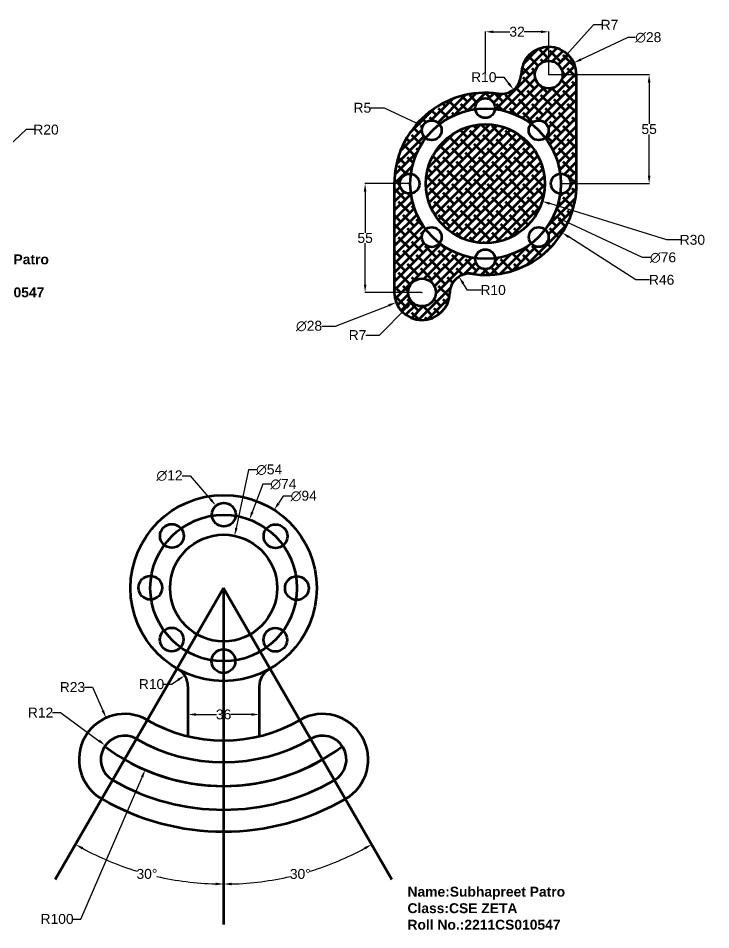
# Model space of a CAD drawing. Header units: millimetres. Extents: x 1499862 to 1500755, y 368273 to 368739.
# Drawn here: x 1500405.2 to 1500754.8, y 368273 to 368733.5 of the extents above; entities that cross this region are included whole.
import ezdxf

# ---------------------------------------------------------------- set-up
doc = ezdxf.new("R2010")
doc.units = ezdxf.units.MM
doc.styles.get("Standard").update_dxf_attribs({"font": 'arial.ttf'})
doc.dimstyles.get("Standard").update_dxf_attribs({"dimtxt": 5, "dimasz": 4, "dimexe": 0.18, "dimexo": 0.0625, "dimgap": 0.09, "dimtad": 0, "dimtih": 1, "dimtoh": 1, "dimdec": 0, "dimzin": 0, "dimdsep": 46, "dimtxsty": 'Standard', "dimcen": 0.09, "dimadec": 0, "dimazin": 0, "dimtfac": 1, "dimtdec": 0, "dimtofl": 0, "dimtmove": 0, "dimatfit": 3, "dimfxl": 1, "dimtolj": 1, "dimtzin": 0, "dimarcsym": 0})
pattern_1 = [(45, (-209.005, 0.09), (-2.24506403, 2.24506403), []), (135, (-209.005, 0.09), (-6.735192091, 2.24506403), [7.9375, -4.7625])]

# ---------------------------------------------------------------- blocks, each defined once
blk = doc.blocks.new('*U12')
blk.add_circle((38, 38), 38)
blk = doc.blocks.new('*U13')
at = {"color": 0, "linetype": 'ByBlock', "lineweight": -2, "transparency": 16777216}
for p, rotation in [((1500863.93, 368597.91), 59.99999999999999), ((1500901.93, 368635.91), 120), ((1500836.11, 368701.73), 240), ((1500798.11, 368663.73), 299.9999999999999), ((1500888.02, 368687.82), 180)]:
    blk.add_blockref('*U12', p, dxfattribs=dict(at, rotation=rotation))
blk.add_blockref('*U12', (1500812.02, 368611.82), dxfattribs=at)
blk = doc.blocks.new('*U10')
blk.add_blockref('*U13', (-1500798.11, -368597.91))
blk = doc.blocks.new('*U11')
at = {"color": 0, "linetype": 'ByBlock', "lineweight": -2, "transparency": 16777216}
for p, rotation in [((1500869.02, 368578.91), 59.99999999999997), ((1500920.93, 368630.82), 120), ((1500831.02, 368720.73), 240), ((1500779.11, 368668.82), 299.9999999999999), ((1500901.93, 368701.73), 180)]:
    blk.add_blockref('*U10', p, dxfattribs=dict(at, rotation=rotation))
blk.add_blockref('*U10', (1500798.11, 368597.91), dxfattribs=at)
blk = doc.blocks.new('*D15')
at = {"color": 0, "lineweight": -2, "transparency": 16777216}
for p, q in [((1500640.93, 368649.91), (1500641.11, 368649.91)), ((1500641.02, 368649.82), (1500641.02, 368650)), ((1500717.02, 368601.32), (1500683.14, 368622.98)), ((1500723.93, 368601.32), (1500717.02, 368601.32))]:
    blk.add_line(p, q, dxfattribs=at)
at = {"color": 0, "lineweight": 40, "transparency": 16777216}
blk.add_solid([(1500683.5, 368623.54), (1500682.78, 368622.42), (1500679.77, 368625.13)], dxfattribs=at)
at = {"layer": 'Defpoints', "color": 0, "lineweight": 40, "transparency": 16777216}
for p in [(1500641.02, 368649.91), (1500679.77, 368625.13)]:
    blk.add_point(p, dxfattribs=at)
at = {"color": 0, "lineweight": 53, "transparency": 16777216, "insert": (1500729.99, 368601.32), "char_height": 5, "attachment_point": 5}
blk.add_mtext('\\A1;R46', dxfattribs=at)
blk = doc.blocks.new('*D16')
at = {"color": 0, "lineweight": -2, "transparency": 16777216}
for p, q in [((1500640.93, 368649.91), (1500641.11, 368649.91)), ((1500641.02, 368649.82), (1500641.02, 368650)), ((1500732.54, 368621.52), (1500673.49, 368639.84)), ((1500739.45, 368621.52), (1500732.54, 368621.52))]:
    blk.add_line(p, q, dxfattribs=at)
at = {"color": 0, "lineweight": 40, "transparency": 16777216}
blk.add_solid([(1500673.69, 368640.48), (1500673.29, 368639.2), (1500669.67, 368641.02)], dxfattribs=at)
at = {"layer": 'Defpoints', "color": 0, "lineweight": 40, "transparency": 16777216}
for p in [(1500641.02, 368649.91), (1500669.67, 368641.02)]:
    blk.add_point(p, dxfattribs=at)
at = {"color": 0, "lineweight": 53, "transparency": 16777216, "insert": (1500745.5, 368621.52), "char_height": 5, "attachment_point": 5}
blk.add_mtext('\\A1;R30', dxfattribs=at)
blk = doc.blocks.new('*D17')
at = {"color": 0, "lineweight": -2, "transparency": 16777216}
for p, q in [((1500583.06, 368688.23), (1500589.95, 368688.23)), ((1500589.95, 368688.23), (1500606.01, 368680.63)), ((1500614.06, 368676.78), (1500614.24, 368676.78)), ((1500614.15, 368676.69), (1500614.15, 368676.87))]:
    blk.add_line(p, q, dxfattribs=at)
at = {"color": 0, "lineweight": 40, "transparency": 16777216}
blk.add_solid([(1500606.3, 368681.24), (1500605.73, 368680.03), (1500609.63, 368678.92)], dxfattribs=at)
at = {"layer": 'Defpoints', "color": 0, "lineweight": 40, "transparency": 16777216}
for p in [(1500609.63, 368678.92), (1500614.15, 368676.78)]:
    blk.add_point(p, dxfattribs=at)
at = {"color": 0, "lineweight": 53, "transparency": 16777216, "insert": (1500578.92, 368688.23), "char_height": 5, "attachment_point": 5}
blk.add_mtext('\\A1;R5', dxfattribs=at)
blk = doc.blocks.new('*D18')
at = {"color": 0, "lineweight": -2, "transparency": 16777216}
for p, q in [((1500631.94, 368596.17), (1500629.79, 368599.55)), ((1500638.85, 368596.17), (1500631.94, 368596.17))]:
    blk.add_line(p, q, dxfattribs=at)
at = {"color": 0, "lineweight": 40, "transparency": 16777216}
blk.add_solid([(1500630.35, 368599.91), (1500629.23, 368599.19), (1500627.65, 368602.93)], dxfattribs=at)
at = {"layer": 'Defpoints', "color": 0, "lineweight": 40, "transparency": 16777216}
for p in [(1500627.65, 368602.93), (1500633.01, 368594.49)]:
    blk.add_point(p, dxfattribs=at)
at = {"color": 0, "lineweight": 53, "transparency": 16777216, "insert": (1500644.91, 368596.17), "char_height": 5, "attachment_point": 5}
blk.add_mtext('\\A1;R10', dxfattribs=at)
blk = doc.blocks.new('*D19')
at = {"color": 0, "lineweight": -2, "transparency": 16777216}
for p, q in [((1500608.93, 368594.96), (1500609.11, 368594.96)), ((1500609.02, 368594.87), (1500609.02, 368595.05)), ((1500587.52, 368573.42), (1500601.25, 368587.18)), ((1500580.61, 368573.42), (1500587.52, 368573.42))]:
    blk.add_line(p, q, dxfattribs=at)
at = {"color": 0, "lineweight": 40, "transparency": 16777216}
blk.add_solid([(1500600.77, 368587.65), (1500601.72, 368586.71), (1500604.07, 368590.01)], dxfattribs=at)
at = {"layer": 'Defpoints', "color": 0, "lineweight": 40, "transparency": 16777216}
for p in [(1500609.02, 368594.96), (1500604.07, 368590.01)]:
    blk.add_point(p, dxfattribs=at)
at = {"color": 0, "lineweight": 53, "transparency": 16777216, "insert": (1500576.49, 368573.42), "char_height": 5, "attachment_point": 5}
blk.add_mtext('\\A1;R7', dxfattribs=at)
blk = doc.blocks.new('*D20')
at = {"color": 0, "lineweight": -2, "transparency": 16777216}
for p, q in [((1500608.93, 368594.96), (1500609.11, 368594.96)), ((1500609.02, 368594.87), (1500609.02, 368595.05)), ((1500565.3, 368577.97), (1500592.24, 368588.44)), ((1500558.4, 368577.97), (1500565.3, 368577.97))]:
    blk.add_line(p, q, dxfattribs=at)
at = {"color": 0, "lineweight": 40, "transparency": 16777216}
blk.add_solid([(1500592, 368589.06), (1500592.48, 368587.82), (1500595.97, 368589.89)], dxfattribs=at)
at = {"layer": 'Defpoints', "color": 0, "lineweight": 40, "transparency": 16777216}
for p in [(1500622.06, 368600.04), (1500595.97, 368589.89)]:
    blk.add_point(p, dxfattribs=at)
at = {"color": 0, "lineweight": 53, "transparency": 16777216, "insert": (1500552.01, 368577.97), "char_height": 5, "attachment_point": 5}
blk.add_mtext('\\A1;∅28', dxfattribs=at)
blk = doc.blocks.new('*D21')
at = {"color": 0, "lineweight": -2, "transparency": 16777216}
for p, q in [((1500602.95, 368649.92), (1500580.12, 368649.92)), ((1500580.3, 368645.92), (1500580.3, 368625.07)), ((1500580.3, 368598.96), (1500580.3, 368619.81)), ((1500608.86, 368594.96), (1500580.12, 368594.96))]:
    blk.add_line(p, q, dxfattribs=at)
at = {"color": 0, "lineweight": 40, "transparency": 16777216}
for points in [[(1500579.63, 368645.92), (1500580.97, 368645.92), (1500580.3, 368649.92)], [(1500579.63, 368598.96), (1500580.97, 368598.96), (1500580.3, 368594.96)]]:
    blk.add_solid(points, dxfattribs=at)
at = {"layer": 'Defpoints', "color": 0, "lineweight": 40, "transparency": 16777216}
for p in [(1500603.02, 368649.92), (1500580.3, 368594.96), (1500608.93, 368594.96)]:
    blk.add_point(p, dxfattribs=at)
at = {"color": 0, "lineweight": 53, "transparency": 16777216, "insert": (1500580.3, 368622.44), "char_height": 5, "attachment_point": 5}
blk.add_mtext('\\A1;55', dxfattribs=at)
blk = doc.blocks.new('*D22')
at = {"color": 0, "lineweight": -2, "transparency": 16777216}
for p, q in [((1500673.08, 368705), (1500723.85, 368705)), ((1500723.67, 368701), (1500723.67, 368680.09)), ((1500723.67, 368653.92), (1500723.67, 368674.83)), ((1500679.08, 368649.92), (1500723.85, 368649.92))]:
    blk.add_line(p, q, dxfattribs=at)
at = {"color": 0, "lineweight": 40, "transparency": 16777216}
for points in [[(1500723.01, 368701), (1500724.34, 368701), (1500723.67, 368705)], [(1500723.01, 368653.92), (1500724.34, 368653.92), (1500723.67, 368649.92)]]:
    blk.add_solid(points, dxfattribs=at)
at = {"layer": 'Defpoints', "color": 0, "lineweight": 40, "transparency": 16777216}
for p in [(1500673.02, 368705), (1500679.02, 368649.92), (1500723.67, 368649.92)]:
    blk.add_point(p, dxfattribs=at)
at = {"color": 0, "lineweight": 53, "transparency": 16777216, "insert": (1500723.67, 368677.46), "char_height": 5, "attachment_point": 5}
blk.add_mtext('\\A1;55', dxfattribs=at)
blk = doc.blocks.new('*D23')
at = {"color": 0, "lineweight": -2, "transparency": 16777216}
for p, q in [((1500712.85, 368723.77), (1500689.3, 368712.67)), ((1500716.85, 368723.77), (1500712.85, 368723.77)), ((1500672.93, 368705), (1500673.11, 368705)), ((1500673.02, 368704.91), (1500673.02, 368705.09))]:
    blk.add_line(p, q, dxfattribs=at)
at = {"color": 0, "lineweight": 40, "transparency": 16777216}
blk.add_solid([(1500689.01, 368713.28), (1500689.58, 368712.07), (1500685.68, 368710.97)], dxfattribs=at)
at = {"layer": 'Defpoints', "color": 0, "lineweight": 40, "transparency": 16777216}
for p in [(1500685.68, 368710.97), (1500660.35, 368699.04)]:
    blk.add_point(p, dxfattribs=at)
at = {"color": 0, "lineweight": 53, "transparency": 16777216, "insert": (1500723.24, 368723.77), "char_height": 5, "attachment_point": 5}
blk.add_mtext('\\A1;∅28', dxfattribs=at)
blk = doc.blocks.new('*D24')
at = {"color": 0, "lineweight": -2, "transparency": 16777216}
for p, q in [((1500695.55, 368730.21), (1500680.35, 368713.2)), ((1500699.55, 368730.21), (1500695.55, 368730.21)), ((1500672.93, 368705), (1500673.11, 368705)), ((1500673.02, 368704.91), (1500673.02, 368705.09))]:
    blk.add_line(p, q, dxfattribs=at)
at = {"color": 0, "lineweight": 40, "transparency": 16777216}
blk.add_solid([(1500679.85, 368713.65), (1500680.84, 368712.76), (1500677.68, 368710.22)], dxfattribs=at)
at = {"layer": 'Defpoints', "color": 0, "lineweight": 40, "transparency": 16777216}
for p in [(1500677.68, 368710.22), (1500673.02, 368705)]:
    blk.add_point(p, dxfattribs=at)
at = {"color": 0, "lineweight": 53, "transparency": 16777216, "insert": (1500703.67, 368730.21), "char_height": 5, "attachment_point": 5}
blk.add_mtext('\\A1;R7', dxfattribs=at)
blk = doc.blocks.new('*D25')
at = {"color": 0, "lineweight": -2, "transparency": 16777216}
for p, q in [((1500646.27, 368703.68), (1500650.27, 368703.68)), ((1500650.27, 368703.68), (1500652.76, 368700.56))]:
    blk.add_line(p, q, dxfattribs=at)
at = {"color": 0, "lineweight": 40, "transparency": 16777216}
blk.add_solid([(1500653.28, 368700.98), (1500652.24, 368700.14), (1500655.26, 368697.44)], dxfattribs=at)
at = {"layer": 'Defpoints', "color": 0, "lineweight": 40, "transparency": 16777216}
for p in [(1500649.02, 368705.25), (1500655.26, 368697.44)]:
    blk.add_point(p, dxfattribs=at)
at = {"color": 0, "lineweight": 53, "transparency": 16777216, "insert": (1500640.21, 368703.68), "char_height": 5, "attachment_point": 5}
blk.add_mtext('\\A1;R10', dxfattribs=at)
blk = doc.blocks.new('*D26')
at = {"color": 0, "lineweight": -2, "transparency": 16777216}
for p, q in [((1500641.02, 368705.36), (1500641.02, 368726.82)), ((1500645.02, 368726.64), (1500653.37, 368726.64)), ((1500669.02, 368726.64), (1500660.66, 368726.64)), ((1500673.02, 368705.15), (1500673.02, 368726.82))]:
    blk.add_line(p, q, dxfattribs=at)
at = {"color": 0, "lineweight": 40, "transparency": 16777216}
for points in [[(1500645.02, 368727.3), (1500645.02, 368725.97), (1500641.02, 368726.64)], [(1500669.02, 368727.3), (1500669.02, 368725.97), (1500673.02, 368726.64)]]:
    blk.add_solid(points, dxfattribs=at)
at = {"layer": 'Defpoints', "color": 0, "lineweight": 40, "transparency": 16777216}
for p in [(1500641.02, 368726.64), (1500641.02, 368705.3), (1500673.02, 368705.09)]:
    blk.add_point(p, dxfattribs=at)
at = {"color": 0, "lineweight": 53, "transparency": 16777216, "insert": (1500657.02, 368726.64), "char_height": 5, "attachment_point": 5}
blk.add_mtext('\\A1;32', dxfattribs=at)
blk = doc.blocks.new('*D27')
at = {"color": 0, "lineweight": -2, "transparency": 16777216}
for p, q in [((1500478.55, 368397.05), (1500482.55, 368397.05)), ((1500482.55, 368397.05), (1500485.9, 368399.23))]:
    blk.add_line(p, q, dxfattribs=at)
at = {"color": 0, "lineweight": 53, "transparency": 16777216}
blk.add_solid([(1500485.54, 368399.79), (1500486.27, 368398.67), (1500489.26, 368401.41)], dxfattribs=at)
at = {"layer": 'Defpoints', "color": 0, "lineweight": 53, "transparency": 16777216}
for p in [(1500489.26, 368401.41), (1500480.87, 368395.96)]:
    blk.add_point(p, dxfattribs=at)
at = {"color": 0, "lineweight": 53, "transparency": 16777216, "insert": (1500472.49, 368397.05), "char_height": 5, "attachment_point": 5}
blk.add_mtext('\\A1;R10', dxfattribs=at)
blk = doc.blocks.new('*D28')
at = {"color": 0, "lineweight": -2, "transparency": 16777216}
for p, q in [((1500438.62, 368395.57), (1500442.62, 368395.57)), ((1500442.62, 368395.57), (1500447.91, 368383.68)), ((1500458.78, 368359.01), (1500458.96, 368359.01)), ((1500458.87, 368358.92), (1500458.87, 368359.1))]:
    blk.add_line(p, q, dxfattribs=at)
at = {"color": 0, "lineweight": 53, "transparency": 16777216}
blk.add_solid([(1500448.51, 368383.95), (1500447.3, 368383.41), (1500449.53, 368380.03)], dxfattribs=at)
at = {"layer": 'Defpoints', "color": 0, "lineweight": 53, "transparency": 16777216}
for p in [(1500449.53, 368380.03), (1500458.87, 368359.01)]:
    blk.add_point(p, dxfattribs=at)
at = {"color": 0, "lineweight": 53, "transparency": 16777216, "insert": (1500432.56, 368395.57), "char_height": 5, "attachment_point": 5}
blk.add_mtext('\\A1;R23', dxfattribs=at)
blk = doc.blocks.new('*D29')
at = {"color": 0, "lineweight": -2, "transparency": 16777216}
for p, q in [((1500422.49, 368382.71), (1500426.49, 368382.71)), ((1500426.49, 368382.71), (1500445.96, 368368.46)), ((1500458.78, 368359.01), (1500458.96, 368359.01)), ((1500458.87, 368358.92), (1500458.87, 368359.1))]:
    blk.add_line(p, q, dxfattribs=at)
at = {"color": 0, "lineweight": 53, "transparency": 16777216}
blk.add_solid([(1500446.35, 368369), (1500445.57, 368367.92), (1500449.19, 368366.1)], dxfattribs=at)
at = {"layer": 'Defpoints', "color": 0, "lineweight": 53, "transparency": 16777216}
for p in [(1500449.19, 368366.1), (1500458.87, 368359.01)]:
    blk.add_point(p, dxfattribs=at)
at = {"color": 0, "lineweight": 53, "transparency": 16777216, "insert": (1500416.46, 368382.71), "char_height": 5, "attachment_point": 5}
blk.add_mtext('\\A1;R12', dxfattribs=at)
blk = doc.blocks.new('*D30')
at = {"color": 0, "lineweight": -2, "transparency": 16777216}
for p, q in [((1500508.78, 368445.61), (1500508.96, 368445.61)), ((1500508.87, 368445.52), (1500508.87, 368445.7)), ((1500436.8, 368278.42), (1500467.7, 368350.11)), ((1500432.8, 368278.42), (1500436.8, 368278.42))]:
    blk.add_line(p, q, dxfattribs=at)
at = {"color": 0, "lineweight": 53, "transparency": 16777216}
blk.add_solid([(1500467.09, 368350.37), (1500468.31, 368349.84), (1500469.28, 368353.78)], dxfattribs=at)
at = {"layer": 'Defpoints', "color": 0, "lineweight": 53, "transparency": 16777216}
for p in [(1500508.87, 368445.61), (1500469.28, 368353.78)]:
    blk.add_point(p, dxfattribs=at)
at = {"color": 0, "lineweight": 53, "transparency": 16777216, "insert": (1500424.8, 368278.42), "char_height": 5, "attachment_point": 5}
blk.add_mtext('\\A1;R100', dxfattribs=at)
blk = doc.blocks.new('*D31')
at = {"color": 0, "lineweight": -2, "transparency": 16777216}
for p, q in [((1500490.87, 368395.9), (1500490.87, 368381.56)), ((1500526.87, 368395.9), (1500526.87, 368381.56)), ((1500494.87, 368381.74), (1500505.2, 368381.74)), ((1500522.87, 368381.74), (1500512.54, 368381.74))]:
    blk.add_line(p, q, dxfattribs=at)
at = {"color": 0, "lineweight": 53, "transparency": 16777216}
for points in [[(1500494.87, 368382.4), (1500494.87, 368381.07), (1500490.87, 368381.74)], [(1500522.87, 368382.4), (1500522.87, 368381.07), (1500526.87, 368381.74)]]:
    blk.add_solid(points, dxfattribs=at)
at = {"layer": 'Defpoints', "color": 0, "lineweight": 53, "transparency": 16777216}
for p in [(1500490.87, 368395.96), (1500526.87, 368395.96), (1500526.87, 368381.74)]:
    blk.add_point(p, dxfattribs=at)
at = {"color": 0, "lineweight": 53, "transparency": 16777216, "insert": (1500508.87, 368381.74), "char_height": 5, "attachment_point": 5}
blk.add_mtext('\\A1;36', dxfattribs=at)
blk = doc.blocks.new('*D32')
at = {"color": 0, "lineweight": -2, "transparency": 16777216}
for start, end in [(241.5328, 253.0097), (256.9719, 268.4672)]:
    blk.add_arc((1500508.87, 368445.61), 149.53, start, end, dxfattribs=at)
at = {"color": 0, "lineweight": 53, "transparency": 16777216}
for points in [[(1500437.27, 368313.58), (1500437.92, 368314.75), (1500434.11, 368316.12)], [(1500504.88, 368296.81), (1500504.86, 368295.47), (1500508.87, 368296.09)]]:
    blk.add_solid(points, dxfattribs=at)
at = {"layer": 'Defpoints', "color": 0, "lineweight": 53, "transparency": 16777216}
for p in [(1500508.87, 368445.61), (1500508.87, 368445.61), (1500457.73, 368305.1), (1500423.87, 368298.39), (1500508.87, 368275.61)]:
    blk.add_point(p, dxfattribs=at)
at = {"color": 0, "lineweight": 53, "transparency": 16777216, "insert": (1500470.17, 368301.18), "char_height": 5, "attachment_point": 5}
blk.add_mtext('\\A1;30°', dxfattribs=at)
blk = doc.blocks.new('*D33')
at = {"color": 0, "lineweight": -2, "transparency": 16777216}
for start, end in [(286.99, 298.4675), (271.5325, 283.0284)]:
    blk.add_arc((1500508.87, 368445.61), 149.55, start, end, dxfattribs=at)
at = {"color": 0, "lineweight": 53, "transparency": 16777216}
for points in [[(1500579.83, 368314.73), (1500580.48, 368313.56), (1500583.65, 368316.1)], [(1500512.88, 368295.45), (1500512.86, 368296.78), (1500508.87, 368296.06)]]:
    blk.add_solid(points, dxfattribs=at)
at = {"layer": 'Defpoints', "color": 0, "lineweight": 53, "transparency": 16777216}
for p in [(1500508.87, 368445.61), (1500508.87, 368445.61), (1500560.02, 368305.08), (1500593.87, 368298.39), (1500508.87, 368275.61)]:
    blk.add_point(p, dxfattribs=at)
at = {"color": 0, "lineweight": 53, "transparency": 16777216, "insert": (1500547.58, 368301.16), "char_height": 5, "attachment_point": 5}
blk.add_mtext('\\A1;30°', dxfattribs=at)
blk = doc.blocks.new('*D35')
at = {"color": 0, "lineweight": -2, "transparency": 16777216}
for p, q in [((1500521.48, 368505.38), (1500515.27, 368475.94)), ((1500525.48, 368505.38), (1500521.48, 368505.38)), ((1500508.78, 368445.61), (1500508.96, 368445.61)), ((1500508.87, 368445.52), (1500508.87, 368445.7))]:
    blk.add_line(p, q, dxfattribs=at)
at = {"color": 0, "lineweight": 53, "transparency": 16777216}
blk.add_solid([(1500514.62, 368476.08), (1500515.93, 368475.81), (1500514.45, 368472.03)], dxfattribs=at)
at = {"layer": 'Defpoints', "color": 0, "lineweight": 53, "transparency": 16777216}
for p in [(1500514.45, 368472.03), (1500503.3, 368419.19)]:
    blk.add_point(p, dxfattribs=at)
at = {"color": 0, "lineweight": 53, "transparency": 16777216, "insert": (1500531.87, 368505.38), "char_height": 5, "attachment_point": 5}
blk.add_mtext('\\A1;∅54', dxfattribs=at)
blk = doc.blocks.new('*D36')
at = {"color": 0, "lineweight": -2, "transparency": 16777216}
for p, q in [((1500528.65, 368498.07), (1500523.34, 368483.98)), ((1500532.65, 368498.07), (1500528.65, 368498.07)), ((1500508.78, 368445.61), (1500508.96, 368445.61)), ((1500508.87, 368445.52), (1500508.87, 368445.7))]:
    blk.add_line(p, q, dxfattribs=at)
at = {"color": 0, "lineweight": 53, "transparency": 16777216}
blk.add_solid([(1500522.71, 368484.21), (1500523.96, 368483.74), (1500521.93, 368480.23)], dxfattribs=at)
at = {"layer": 'Defpoints', "color": 0, "lineweight": 53, "transparency": 16777216}
for p in [(1500521.93, 368480.23), (1500495.82, 368410.99)]:
    blk.add_point(p, dxfattribs=at)
at = {"color": 0, "lineweight": 53, "transparency": 16777216, "insert": (1500539.03, 368498.07), "char_height": 5, "attachment_point": 5}
blk.add_mtext('\\A1;∅74', dxfattribs=at)
blk = doc.blocks.new('*D37')
at = {"color": 0, "lineweight": -2, "transparency": 16777216}
for p, q in [((1500538.95, 368492.1), (1500536.58, 368488.43)), ((1500542.95, 368492.1), (1500538.95, 368492.1)), ((1500508.78, 368445.61), (1500508.96, 368445.61)), ((1500508.87, 368445.52), (1500508.87, 368445.7))]:
    blk.add_line(p, q, dxfattribs=at)
at = {"color": 0, "lineweight": 53, "transparency": 16777216}
blk.add_solid([(1500536.02, 368488.79), (1500537.14, 368488.07), (1500534.4, 368485.07)], dxfattribs=at)
at = {"layer": 'Defpoints', "color": 0, "lineweight": 53, "transparency": 16777216}
for p in [(1500534.4, 368485.07), (1500483.34, 368406.15)]:
    blk.add_point(p, dxfattribs=at)
at = {"color": 0, "lineweight": 53, "transparency": 16777216, "insert": (1500549.33, 368492.1), "char_height": 5, "attachment_point": 5}
blk.add_mtext('\\A1;∅94', dxfattribs=at)
blk = doc.blocks.new('*D38')
at = {"color": 0, "lineweight": -2, "transparency": 16777216}
for p, q in [((1500487.92, 368502.39), (1500491.92, 368502.39)), ((1500491.92, 368502.39), (1500502.42, 368490.26)), ((1500508.87, 368482.7), (1500509.05, 368482.7)), ((1500508.96, 368482.61), (1500508.96, 368482.79))]:
    blk.add_line(p, q, dxfattribs=at)
at = {"color": 0, "lineweight": 53, "transparency": 16777216}
blk.add_solid([(1500502.92, 368490.7), (1500501.91, 368489.83), (1500505.04, 368487.24)], dxfattribs=at)
at = {"layer": 'Defpoints', "color": 0, "lineweight": 53, "transparency": 16777216}
for p in [(1500505.04, 368487.24), (1500512.89, 368478.17)]:
    blk.add_point(p, dxfattribs=at)
at = {"color": 0, "lineweight": 53, "transparency": 16777216, "insert": (1500481.56, 368502.39), "char_height": 5, "attachment_point": 5}
blk.add_mtext('\\A1;∅12', dxfattribs=at)
blk = doc.blocks.new('*D51')
at = {"color": 0, "lineweight": -2, "transparency": 16777216}
for p, q in [((1500409.16, 368677.21), (1500397.31, 368665.98)), ((1500413.16, 368677.21), (1500409.16, 368677.21)), ((1500379.81, 368649.46), (1500379.99, 368649.46)), ((1500379.9, 368649.37), (1500379.9, 368649.55))]:
    blk.add_line(p, q, dxfattribs=at)
at = {"color": 0, "lineweight": 40, "transparency": 16777216}
blk.add_solid([(1500396.86, 368666.46), (1500397.77, 368665.49), (1500394.41, 368663.22)], dxfattribs=at)
at = {"layer": 'Defpoints', "color": 0, "lineweight": 40, "transparency": 16777216}
for p in [(1500394.41, 368663.22), (1500379.9, 368649.46)]:
    blk.add_point(p, dxfattribs=at)
at = {"color": 0, "lineweight": 53, "transparency": 16777216, "insert": (1500419.22, 368677.21), "char_height": 5, "attachment_point": 5}
blk.add_mtext('\\A1;R20', dxfattribs=at)
blk = doc.blocks.new('*D59')
at = {"color": 0, "lineweight": -2, "transparency": 16777216}
for p, q in [((1500640.93, 368649.91), (1500641.11, 368649.91)), ((1500641.02, 368649.82), (1500641.02, 368650)), ((1500720.3, 368612.54), (1500679.01, 368632)), ((1500724.3, 368612.54), (1500720.3, 368612.54))]:
    blk.add_line(p, q, dxfattribs=at)
at = {"color": 0, "lineweight": 40, "transparency": 16777216}
blk.add_solid([(1500679.29, 368632.61), (1500678.72, 368631.4), (1500675.39, 368633.71)], dxfattribs=at)
at = {"layer": 'Defpoints', "color": 0, "lineweight": 40, "transparency": 16777216}
for p in [(1500606.64, 368666.12), (1500675.39, 368633.71)]:
    blk.add_point(p, dxfattribs=at)
at = {"color": 0, "lineweight": 53, "transparency": 16777216, "insert": (1500730.69, 368612.54), "char_height": 5, "attachment_point": 5}
blk.add_mtext('\\A1;∅76', dxfattribs=at)
blk = doc.blocks.new('*U64')
at = {"lineweight": 53}
blk.add_circle((0, 0), 5, dxfattribs=at)
blk = doc.blocks.new('*U65')
at = {"color": 0, "linetype": 'ByBlock', "lineweight": -2, "transparency": 16777216}
for p, rotation in [((1500640.92, 368688.09), 90.00000000000001), ((1500613.92, 368676.91), 135), ((1500667.92, 368676.91), 45.00000000000001), ((1500602.75, 368649.91), 180), ((1500613.93, 368622.91), 225.0000000000001), ((1500667.93, 368622.92), 314.9999999999999), ((1500640.93, 368611.73), 269.9999999999999)]:
    blk.add_blockref('*U64', p, dxfattribs=dict(at, rotation=rotation))
blk.add_blockref('*U64', (1500679.11, 368649.92), dxfattribs=at)
blk = doc.blocks.new('*U68')
at = {"lineweight": 53}
blk.add_circle((0, 0), 6, dxfattribs=at)
blk = doc.blocks.new('*U69')
at = {"color": 0, "linetype": 'ByBlock', "lineweight": -2, "transparency": 16777216}
for p, rotation in [((1500508.96, 368482.7), 90), ((1500482.77, 368471.93), 134.9999999999999), ((1500535.1, 368471.8), 45), ((1500471.87, 368445.79), 180), ((1500482.64, 368419.6), 224.9999999999999), ((1500534.97, 368419.48), 314.9999999999999), ((1500508.78, 368408.7), 270)]:
    blk.add_blockref('*U68', p, dxfattribs=dict(at, rotation=rotation))
blk.add_blockref('*U68', (1500545.87, 368445.61), dxfattribs=at)

msp = doc.modelspace()

# ---------------------------------------------------------------- hatches: boundary and pattern name
at = {"lineweight": 53, "true_color": 0x2776bb}
h = msp.add_hatch(dxfattribs=at)
h.set_pattern_fill('ANSI38', color=152)
h.set_pattern_definition(pattern_1)
h.paths.add_polyline_path([(1500687.02, 368705, 0.9949), (1500659.02, 368705.14, -0.45377), (1500647.59, 368695.35, 0.457199), (1500595.02, 368649.77), (1500595.02, 368594.96, 0.990111), (1500623.01, 368594.69, -0.415006), (1500633.24, 368604.48, 0.466096), (1500687.01, 368650), (1500684.01, 368650, -0.439252), (1500678.69, 368644.92, -0.131259), (1500671.18, 368626.8, -0.216054), (1500672.88, 368623.04, -0.692291), (1500664.12, 368619.74, -0.131259), (1500646, 368612.24, -0.016435), (1500646.01, 368611.91, -1), (1500636.01, 368611.91, -0.016486), (1500636.02, 368612.24, -0.131259), (1500617.9, 368619.75, -0.692215), (1500609.14, 368623.04, -0.216108), (1500610.85, 368626.81, -0.131259), (1500603.34, 368644.93, -0.4336), (1500598.02, 368649.92, -0.433661), (1500603.34, 368654.9, -0.131259), (1500610.85, 368673.02, -0.216054), (1500609.15, 368676.78, -0.692291), (1500617.91, 368680.08, -0.131259), (1500636.03, 368687.58, -0.016435), (1500636.02, 368687.91, -1), (1500646.02, 368687.91, -0.016486), (1500646.01, 368687.58, -0.131259), (1500664.13, 368680.07, -0.692215), (1500672.89, 368676.78, -0.216108), (1500671.18, 368673.02, -0.131259), (1500678.69, 368654.9, -0.428033), (1500684.01, 368650), (1500687.02, 368650)])
h.paths.add_polyline_path([(1500666.02, 368705, -1), (1500680.02, 368705, -1)], flags=16)
h.paths.add_polyline_path([(1500616.02, 368594.96, -1), (1500602.02, 368594.96, -1)], flags=16)
at = {"lineweight": 53, "true_color": 0xf8991e}
h = msp.add_hatch(dxfattribs=at)
h.set_pattern_fill('ANSI38', color=30)
h.set_pattern_definition(pattern_1)
h.paths.add_polyline_path([(1500611.02, 368649.91, 1), (1500671.02, 368649.91, 1)])
at = {"lineweight": 53, "true_color": 0xed1f24}
h = msp.add_hatch(dxfattribs=at)
h.set_pattern_fill('ANSI38', color=240)
h.set_pattern_definition(pattern_1)
h.paths.add_polyline_path([(1500611.02, 368649.91, 1), (1500671.02, 368649.91, 1)])

# ---------------------------------------------------------------- linework, layer by layer
at = {"lineweight": 53}
for p, q in [((1500687.02, 368650), (1500687.02, 368705)), ((1500595.02, 368649.96), (1500595.02, 368594.96)), ((1500508.87, 368445.61), (1500423.87, 368298.39)), ((1500508.87, 368445.61), (1500508.87, 368275.61)), ((1500508.87, 368445.61), (1500593.87, 368298.39)), ((1500490.87, 368395.96), (1500490.87, 368370.75)), ((1500526.87, 368395.96), (1500526.87, 368370.75))]:
    msp.add_line(p, q, dxfattribs=at)
for centre, radius in [((1500673.02, 368705), 7), ((1500641.11, 368649.91), 38), ((1500641.02, 368649.91), 30), ((1500609.02, 368594.96), 7), ((1500508.87, 368445.61), 47), ((1500508.87, 368445.61), 37), ((1500508.87, 368445.61), 27)]:
    msp.add_circle(centre, radius, dxfattribs=at)
for centre, radius, start, end in [((1500673.02, 368705), 14, 0, 179.414), ((1500649.02, 368705.25), 10, 261.7855, 359.414), ((1500641.02, 368649.82), 46, 81.7855, 180.0648), ((1500641.02, 368649.82), 46, 260.2641, 0.2242), ((1500633.01, 368594.49), 10, 81.7819, 178.8612), ((1500609.02, 368594.96), 14, 180, 358.8612), ((1500480.87, 368395.96), 10, 0, 60.5787), ((1500536.87, 368395.96), 10, 119.4213, 180), ((1500458.87, 368359.01), 23, 60, 240), ((1500508.87, 368445.61), 77, 240, 300), ((1500558.87, 368359.01), 23, 300, 120), ((1500458.87, 368359.01), 12, 60, 240), ((1500508.87, 368445.61), 88, 240, 300), ((1500558.87, 368359.01), 12, 300, 120), ((1500508.78, 368445.61), 100, 233.1636, 306.9227), ((1500508.87, 368445.61), 100, 240, 300), ((1500508.87, 368445.61), 112, 240, 300), ((1500508.87, 368445.61), 123, 240, 300)]:
    msp.add_arc(centre, radius, start, end, dxfattribs=at)

# ---------------------------------------------------------------- block references
for name, p in [('*U11', (-209, 0.09)), ('*U65', (0, 0)), ('*U69', (0, 0))]:
    msp.add_blockref(name, p, dxfattribs=at)

# ---------------------------------------------------------------- texts
at = {"lineweight": 53, "char_height": 5, "attachment_point": 1}
for width, insert in [(79.2741, (1500341.1, 368614.17)), (80.526, (1500601.69, 368294.72))]:
    msp.add_mtext_dynamic_manual_height_columns('{\\fArial|b1|i0|c0|p34;Name:Subhapreet Patro\\PClass:CSE ZETA\\PRoll No.:2211CS010547}', width=width, gutter_width=25, heights=[0], dxfattribs=dict(at, insert=insert))

# ---------------------------------------------------------------- dimensions: what is measured, and where the dimension line sits
at = {"lineweight": 53}
for center, mpoint, picture, middle in [((1500673.02, 368705), (1500677.68, 368710.22), '*D24', (1500703.67, 368730.21)), ((1500649.02, 368705.25), (1500655.26, 368697.44), '*D25', (1500640.21, 368703.68)), ((1500614.15, 368676.78), (1500609.63, 368678.92), '*D17', (1500578.92, 368688.23)), ((1500379.9, 368649.46), (1500394.41, 368663.22), '*D51', (1500419.22, 368677.21)), ((1500641.02, 368649.91), (1500679.77, 368625.13), '*D15', (1500729.99, 368601.32)), ((1500641.02, 368649.91), (1500669.67, 368641.02), '*D16', (1500745.5, 368621.52)), ((1500633.01, 368594.49), (1500627.65, 368602.93), '*D18', (1500644.91, 368596.17)), ((1500609.02, 368594.96), (1500604.07, 368590.01), '*D19', (1500576.49, 368573.42)), ((1500508.87, 368445.61), (1500469.28, 368353.78), '*D30', (1500424.8, 368278.42)), ((1500458.87, 368359.01), (1500449.53, 368380.03), '*D28', (1500432.56, 368395.57)), ((1500480.87, 368395.96), (1500489.26, 368401.41), '*D27', (1500472.49, 368397.05)), ((1500458.87, 368359.01), (1500449.19, 368366.1), '*D29', (1500416.46, 368382.71))]:
    dim = msp.add_radius_dim(center=center, mpoint=mpoint, dimstyle='Standard', dxfattribs=at)
    dim.commit()
    dim.dimension.update_dxf_attribs({"geometry": picture, "text_midpoint": middle, "dimtype": 164})
for base, p1, p2, picture, middle in [((1500641.02, 368726.64), (1500673.02, 368705.09), (1500641.02, 368705.3), '*D26', (1500657.02, 368726.64)), ((1500526.87, 368381.74), (1500490.87, 368395.96), (1500526.87, 368395.96), '*D31', (1500508.87, 368381.74))]:
    dim = msp.add_linear_dim(base=base, p1=p1, p2=p2, dimstyle='Standard', dxfattribs=at)
    dim.commit()
    dim.dimension.update_dxf_attribs({"geometry": picture, "text_midpoint": middle})
for p1, p2, picture, middle in [((1500660.35, 368699.04), (1500685.68, 368710.97), '*D23', (1500723.24, 368723.77)), ((1500606.64, 368666.12), (1500675.39, 368633.71), '*D59', (1500730.69, 368612.54)), ((1500622.06, 368600.04), (1500595.97, 368589.89), '*D20', (1500552.01, 368577.97)), ((1500503.3, 368419.19), (1500514.45, 368472.03), '*D35', (1500531.87, 368505.38)), ((1500512.89, 368478.17), (1500505.04, 368487.24), '*D38', (1500481.56, 368502.39)), ((1500495.82, 368410.99), (1500521.93, 368480.23), '*D36', (1500539.03, 368498.07)), ((1500483.34, 368406.15), (1500534.4, 368485.07), '*D37', (1500549.33, 368492.1))]:
    dim = msp.add_diameter_dim_2p(p1=p1, p2=p2, dimstyle='Standard', dxfattribs=at)
    dim.commit()
    dim.dimension.update_dxf_attribs({"geometry": picture, "text_midpoint": middle, "dimtype": 163})
for base, p1, p2, picture, middle in [((1500723.67, 368649.92), (1500673.02, 368705), (1500679.02, 368649.92), '*D22', (1500723.67, 368677.46)), ((1500580.3, 368594.96), (1500603.02, 368649.92), (1500608.93, 368594.96), '*D21', (1500580.3, 368622.44))]:
    dim = msp.add_linear_dim(base=base, p1=p1, p2=p2, angle=90, dimstyle='Standard', dxfattribs=at)
    dim.commit()
    dim.dimension.update_dxf_attribs({"geometry": picture, "text_midpoint": middle})
for base, line1, line2, picture, middle in [((1500457.73, 368305.1), ((1500508.87, 368445.61), (1500508.87, 368275.61)), ((1500508.87, 368445.61), (1500423.87, 368298.39)), '*D32', (1500470.17, 368301.18)), ((1500560.02, 368305.08), ((1500508.87, 368445.61), (1500593.87, 368298.39)), ((1500508.87, 368445.61), (1500508.87, 368275.61)), '*D33', (1500547.58, 368301.16))]:
    dim = msp.add_angular_dim_2l(base=base, line1=line1, line2=line2, dimstyle='Standard', dxfattribs=at)
    dim.commit()
    dim.dimension.update_dxf_attribs({"geometry": picture, "text_midpoint": middle})

doc.saveas('drawing.dxf')
